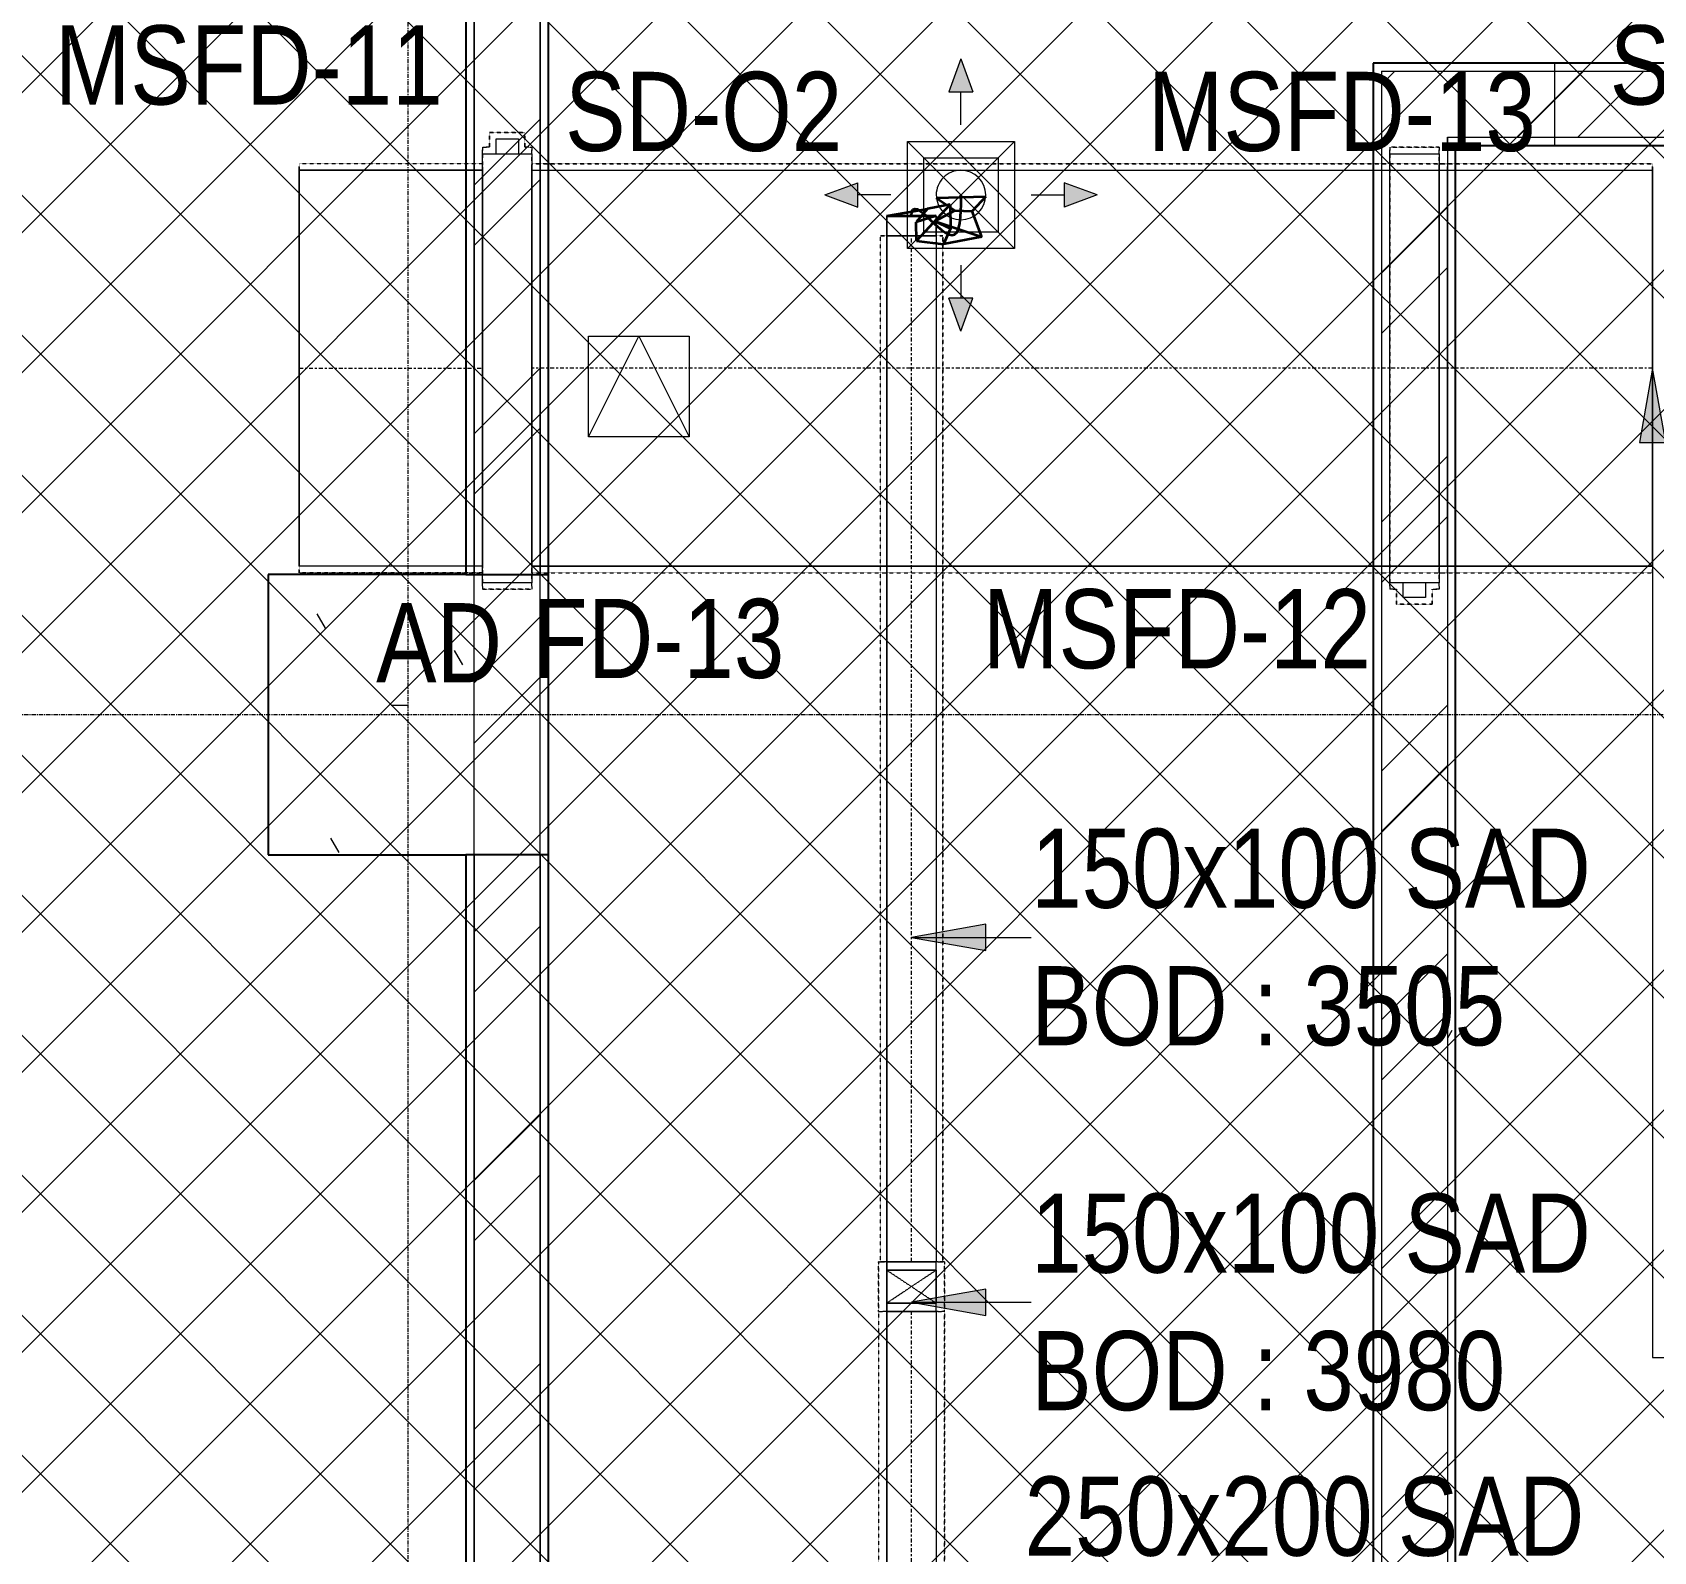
# Model space of a CAD drawing. Header units: inches. Extents: x -83664 to 20107, y -47222 to 19398.
# Drawn here: x -47112 to -42197, y -30301 to -25697 of the extents above; entities that cross this region are included whole.
import ezdxf

# ---------------------------------------------------------------- set-up
doc = ezdxf.new("R2010")
doc.units = ezdxf.units.IN
doc.header["$MEASUREMENT"] = 0
for name, pattern in [('Center', [29.999999, 12, -6, 6, -6]), ('Grid Line', [22.225, 12.7, -3.175, 3.175, -3.175]), ('Hidden 0_50', [1.0584, 0.5292, -0.5292]), ('Hidden 1_5', [2.2, 1.5, -0.7])]:
    doc.linetypes.add(name, pattern=pattern)
for name, color, linetype, lineweight, true_color in [('A-DETL', 7, 'Continuous', 18, 0x00a600), ('M-HVAC-DUCT', 7, 'Continuous', 9, 0xffe97f), ('M-HVAC-DUCT-PATT', 7, 'Continuous', 35, 0x007f00)]:
    doc.layers.add(name, color=color, linetype=linetype, lineweight=lineweight, true_color=true_color)
for name, color, linetype, lineweight in [('A-DETL-GENF', 7, 'Continuous', 9), ('A-WALL', 7, 'Continuous', 9), ('A-WALL-PATT', 7, 'Continuous', 25), ('G-ANNO-TEXT', 7, 'Continuous', 9), ('M-HVAC-CDFF', 7, 'Continuous', 9), ('M-HVAC-DUCT-ANNO', 7, 'Continuous', 9), ('M-HVAC-DUCT-CNTR', 7, 'Center', 9), ('M-HVAC-DUCT-IDEN', 7, 'Continuous', 18), ('S-GRID', 7, 'Continuous', 9)]:
    doc.layers.add(name, color=color, linetype=linetype, lineweight=lineweight)
doc.styles.add('Arial Narrow_21', font='ARIALN.TTF', dxfattribs={"height": 240})
pattern_1 = [(0, (0, 0), (1219.2, 304.8), [50.292, -864.108, 50.292, -864.108, -4876.8]), (0, (0, 0), (1219.2, 304.8), [-1828.8, 50.292, -1778.508, 50.292, -864.108, -2133.6]), (0, (0, 0), (1219.2, 304.8), [-4572, 50.292, -559.308, 50.292, -1473.708]), (120, (457.2, 152.4), (-873.56454, 903.4582), [50.292, -864.108, 50.292, -864.108, -4876.8]), (120, (457.2, 152.4), (-873.56454, 903.4582), [-1828.8, 50.292, -1778.508, 50.292, -864.108, -2133.6]), (120, (457.2, 152.4), (-873.56454, 903.4582), [-4572, 50.292, -559.308, 50.292, -1473.708]), (240, (609.6, 762), (-345.63546, -1208.2582), [50.292, -864.108, 50.292, -864.108, -4876.8]), (240, (609.6, 762), (-345.63546, -1208.2582), [-1828.8, 50.292, -1778.508, 50.292, -864.108, -2133.6]), (240, (609.6, 762), (-345.63546, -1208.2582), [-4572, 50.292, -559.308, 50.292, -1473.708])]
pattern_2 = [(45, (0, 0), (-377.1708, 377.1708), []), (45, (0, 571.5), (-377.1708, 377.1708), [])]

# ---------------------------------------------------------------- blocks, each defined once
blk = doc.blocks.new('GCE-AT-Supply Air Rectangular Diffuser - 225x225-V55-FIRST FLOOR AC CONDITIONING LAYOUT - PART A')
at = {"layer": 'A-DETL-GENF', "true_color": 0xff7f00}
for points in [[(36.4, 312.5), (0, 412.5), (-36.4, 312.5)], [(-312.5, 36.4), (-412.5, 0), (-312.5, -36.4)], [(412.5, 0), (312.5, 36.4), (312.5, -36.4), (338.5, -26.9)], [(36.4, -312.5), (-36.4, -312.5), (0, -412.5)]]:
    blk.add_hatch(color=30, dxfattribs=at).paths.add_polyline_path(points)
at = {"layer": 'A-DETL-GENF', "color": 30, "true_color": 0xff7f00}
for p, q in [((0, 412.5), (-36.4, 312.5)), ((0, 412.5), (36.4, 312.5)), ((-36.4, 312.5), (36.4, 312.5)), ((0, 212.5), (0, 312.5)), ((-162.5, -162.5), (162.5, 162.5)), ((-162.5, 162.5), (162.5, -162.5)), ((-162.5, -162.5), (-162.5, 162.5)), ((-162.5, 162.5), (162.5, 162.5)), ((162.5, 162.5), (162.5, -162.5)), ((-412.5, 0), (-312.5, 36.4)), ((-312.5, -36.4), (-312.5, 36.4)), ((212.5, 0), (312.5, 0)), ((312.5, 36.4), (312.5, -36.4)), ((412.5, 0), (312.5, 36.4)), ((-412.5, 0), (-312.5, -36.4)), ((-212.5, 0), (-312.5, 0)), ((412.5, 0), (312.5, -36.4)), ((162.5, -162.5), (-162.5, -162.5)), ((0, -212.5), (0, -312.5)), ((36.4, -312.5), (-36.4, -312.5)), ((0, -412.5), (-36.4, -312.5)), ((0, -412.5), (36.4, -312.5))]:
    blk.add_line(p, q, dxfattribs=at)
blk = doc.blocks.new('TEMW-ME-DMP-Motorised Fire Damper - MSFD-8296298-FIRST FLOOR AC CONDITIONING LAYOUT - PART A')
at = {"layer": 'M-HVAC-DUCT', "color": 6, "true_color": 0xff00ff}
for p, q in [((-33.75, 695), (-33.75, 650)), ((33.75, 695), (-33.75, 695)), ((33.75, 650), (33.75, 695)), ((75, 650), (-75, 650)), ((-75, 650), (-75, -650)), ((75, -650), (75, 650)), ((-75, -650), (75, -650))]:
    blk.add_line(p, q, dxfattribs=at)
blk = doc.blocks.new('M_Rectangular to Round Transition - Angle - 45 Degree-V145-FIRST FLOOR AC CONDITIONING LAYOUT - PART A')
at = {"layer": 'M-HVAC-DUCT', "color": 30, "true_color": 0xff7f00}
for p, q in [((0, 75), (60.4, 75)), ((60.4, 75), (0, 75)), ((0, 75), (0, -75)), ((0, -75), (0, 75)), ((60.4, 0), (60.4, 75)), ((60.4, 0), (60.4, 75)), ((60.4, -75), (60.4, 0)), ((60.4, -75), (60.4, 0)), ((0, -75), (60.4, -75)), ((60.4, -75), (0, -75))]:
    blk.add_line(p, q, dxfattribs=at)
blk = doc.blocks.new('M_Rectangular to Round Transition - Angle - 45 Degree-V58-FIRST FLOOR AC CONDITIONING LAYOUT - PART A')
at = {"layer": 'M-HVAC-DUCT', "color": 30, "true_color": 0xff7f00}
for p, q in [((143470.2, 62423.3), (143470.2, 62648.3)), ((143470.2, 62648.3), (143695.2, 62648.3)), ((143695.2, 62648.3), (143695.2, 62423.3)), ((143695.2, 62423.3), (143470.2, 62423.3))]:
    blk.add_line(p, q, dxfattribs=at)
for start, end in [(90, 180), (0, 90), (180, 270), (270, 0)]:
    blk.add_arc((143582.7, 62535.8), 75, start, end, dxfattribs=at)
blk = doc.blocks.new('M_Rectangular Elbow - Radius - 0_75 W-7691969-FIRST FLOOR AC CONDITIONING LAYOUT - PART A')
at = {"layer": 'M-HVAC-DUCT', "color": 30, "true_color": 0xff7f00}
for p, q in [((107588.7, 65284.9), (107438.7, 65284.9)), ((107438.7, 65284.9), (107588.7, 65284.9)), ((107438.7, 65284.9), (107438.7, 65259.9)), ((107438.7, 65284.9), (107438.7, 65159.9)), ((107588.7, 65259.9), (107588.7, 65284.9)), ((107588.7, 65284.9), (107588.7, 65159.9)), ((107438.7, 65159.9), (107438.7, 65259.9)), ((107438.7, 65259.9), (107588.7, 65259.9)), ((107588.7, 65259.9), (107588.7, 65159.9)), ((107438.7, 65159.9), (107588.7, 65159.9)), ((107588.7, 65159.9), (107438.7, 65159.9))]:
    blk.add_line(p, q, dxfattribs=at)
blk = doc.blocks.new('M_Rectangular Elbow - Radius - 0_75 W-V205-FIRST FLOOR AC CONDITIONING LAYOUT - PART A')
at = {"layer": 'M-HVAC-DUCT', "color": 30, "true_color": 0xff7f00}
for p, q in [((106934.8, 68949.2), (107084.8, 68949.2)), ((107084.8, 68949.2), (106934.8, 68949.2)), ((106934.8, 68949.2), (106934.8, 68924.2)), ((106934.8, 68824.2), (106934.8, 68949.2)), ((107084.8, 68924.2), (107084.8, 68949.2)), ((107084.8, 68824.2), (107084.8, 68949.2)), ((106934.8, 68924.2), (107084.8, 68924.2)), ((106934.8, 68924.2), (106934.8, 68824.2)), ((107084.8, 68924.2), (106934.8, 68924.2)), ((107084.8, 68824.2), (107084.8, 68924.2)), ((106934.8, 68824.2), (107084.8, 68824.2))]:
    blk.add_line(p, q, dxfattribs=at)
blk = doc.blocks.new('TEMW-SMBZ-HO-BM-HVAC-00002_rvt-1-FIRST FLOOR AC CONDITIONING LAYOUT - PART A')
at = {"layer": 'M-HVAC-DUCT', "color": 6, "linetype": 'Hidden 0_50', "true_color": 0xff00ff}
for p, q in [((105838.1, 72372.7), (105730.6, 72372.7)), ((105730.6, 72372.7), (105730.6, 72327.7)), ((105730.6, 72327.7), (105730.6, 72372.7)), ((105730.6, 72372.7), (105838.1, 72372.7)), ((105838.1, 72327.7), (105838.1, 72372.7)), ((105838.1, 72372.7), (105838.1, 72327.7)), ((105730.6, 72327.7), (105709.4, 72327.7)), ((105709.4, 72327.7), (105709.4, 70987.7)), ((105709.4, 70987.7), (105709.4, 72327.7)), ((105709.4, 72327.7), (105730.6, 72327.7)), ((105859.4, 72327.7), (105838.1, 72327.7)), ((105838.1, 72327.7), (105859.4, 72327.7)), ((105859.4, 70987.7), (105859.4, 72327.7)), ((105859.4, 72327.7), (105859.4, 70987.7)), ((108609.4, 72327.7), (108459.4, 72327.7)), ((108459.4, 72327.7), (108459.4, 70987.7)), ((108459.4, 70987.7), (108459.4, 72327.7)), ((108459.4, 72327.7), (108609.4, 72327.7)), ((108609.4, 70987.7), (108609.4, 72327.7)), ((108609.4, 72327.7), (108609.4, 70987.7)), ((105153.6, 71037.7), (105153.6, 72277.7)), ((105153.6, 72277.7), (105153.6, 71037.7)), ((105709.4, 72277.7), (105153.6, 72277.7)), ((105709.4, 72277.7), (105153.6, 72277.7)), ((105709.4, 71037.7), (105709.4, 72277.7)), ((105709.4, 72277.7), (105709.4, 71037.7)), ((105859.4, 72277.7), (105859.4, 71037.7)), ((105859.4, 71037.7), (105859.4, 72277.7)), ((109256.4, 72277.7), (105859.4, 72277.7)), ((105859.4, 72277.7), (109256.4, 72277.7)), ((108609.4, 72277.7), (108609.4, 71037.7)), ((108609.4, 71037.7), (108609.4, 72277.7)), ((108634.2, 72277.7), (108609.4, 72277.7)), ((108609.4, 72277.7), (108634.2, 72277.7)), ((108634.2, 72277.7), (108634.2, 71037.7)), ((108634.2, 71037.7), (108634.2, 72277.7)), ((109256.4, 72277.7), (109256.4, 71037.7)), ((109256.4, 71037.7), (109256.4, 72277.7)), ((105153.6, 71037.7), (105709.4, 71037.7)), ((105709.4, 71037.7), (105153.6, 71037.7)), ((105859.4, 71037.7), (109256.4, 71037.7)), ((105859.4, 71037.7), (109256.4, 71037.7)), ((108609.4, 71037.7), (108634.2, 71037.7)), ((108609.4, 71037.7), (108634.2, 71037.7)), ((105709.4, 70987.7), (105859.4, 70987.7)), ((105859.4, 70987.7), (105709.4, 70987.7)), ((108459.4, 70987.7), (108480.6, 70987.7)), ((108480.6, 70987.7), (108459.4, 70987.7)), ((108480.6, 70987.7), (108480.6, 70942.7)), ((108480.6, 70942.7), (108480.6, 70987.7)), ((108588.1, 70942.7), (108588.1, 70987.7)), ((108588.1, 70987.7), (108609.4, 70987.7)), ((108609.4, 70987.7), (108588.1, 70987.7)), ((108588.1, 70987.7), (108588.1, 70942.7)), ((108480.6, 70942.7), (108588.1, 70942.7)), ((108588.1, 70942.7), (108480.6, 70942.7))]:
    blk.add_line(p, q, dxfattribs=at)
at = {"layer": 'M-HVAC-DUCT', "color": 6, "true_color": 0xff00ff}
for p, q in [((105153.6, 72257.7), (105153.6, 71057.7)), ((105153.6, 71057.7), (105153.6, 72257.7)), ((105153.6, 72257.7), (105709.4, 72257.7)), ((105709.4, 72257.7), (105153.6, 72257.7)), ((105709.4, 72257.7), (105709.4, 71057.7)), ((105709.4, 71057.7), (105709.4, 72257.7)), ((105859.4, 71057.7), (105859.4, 72257.7)), ((105859.4, 72257.7), (105859.4, 71057.7)), ((105859.4, 72257.7), (109256.4, 72257.7)), ((105859.4, 72257.7), (109256.4, 72257.7)), ((108609.4, 71057.7), (108609.4, 72257.7)), ((108609.4, 72257.7), (108609.4, 71057.7)), ((108609.4, 72257.7), (108634.2, 72257.7)), ((108609.4, 72257.7), (108634.2, 72257.7)), ((108634.2, 71057.7), (108634.2, 72257.7)), ((108634.2, 72257.7), (108634.2, 71057.7)), ((109256.4, 71057.7), (109256.4, 72257.7)), ((109256.4, 72257.7), (109256.4, 71057.7)), ((105709.4, 71057.7), (105153.6, 71057.7)), ((105709.4, 71057.7), (105153.6, 71057.7)), ((109256.4, 71057.7), (105859.4, 71057.7)), ((105859.4, 71057.7), (109256.4, 71057.7)), ((108634.2, 71057.7), (108609.4, 71057.7)), ((108609.4, 71057.7), (108634.2, 71057.7))]:
    blk.add_line(p, q, dxfattribs=at)
at = {"layer": 'M-HVAC-DUCT', "color": 30, "linetype": 'Hidden 0_50', "true_color": 0xff7f00}
for p, q in [((107104.8, 72059.2), (106914.8, 72059.2)), ((106914.8, 72059.2), (107104.8, 72059.2)), ((106914.8, 72059.2), (106914.8, 68949.2)), ((106914.8, 72059.2), (106914.8, 68949.2)), ((107104.8, 68949.2), (107104.8, 72059.2)), ((107104.8, 72059.2), (107104.8, 68949.2)), ((107109.8, 68949.2), (106909.8, 68949.2)), ((106909.8, 68949.2), (106909.8, 68799.2)), ((106909.8, 68799.2), (106909.8, 68949.2)), ((106909.8, 68949.2), (107109.8, 68949.2)), ((107109.8, 68949.2), (106909.8, 68949.2)), ((106909.8, 68949.2), (106909.8, 68799.2)), ((106909.8, 68949.2), (106909.8, 68799.2)), ((107109.8, 68949.2), (106909.8, 68949.2)), ((106909.8, 68949.2), (106909.8, 68799.2)), ((106909.8, 68799.2), (106909.8, 68949.2)), ((106909.8, 68949.2), (107109.8, 68949.2)), ((107109.8, 68949.2), (106909.8, 68949.2)), ((107104.8, 68949.2), (106914.8, 68949.2)), ((106914.8, 68949.2), (107104.8, 68949.2)), ((107109.8, 68799.2), (107109.8, 68949.2)), ((107109.8, 68949.2), (107109.8, 68799.2)), ((107109.8, 68799.2), (107109.8, 68949.2)), ((107109.8, 68799.2), (107109.8, 68949.2)), ((107109.8, 68949.2), (107109.8, 68799.2)), ((107109.8, 68799.2), (107109.8, 68949.2)), ((107109.8, 68799.2), (106909.8, 68799.2)), ((106909.8, 68799.2), (107109.8, 68799.2)), ((106909.8, 68799.2), (106909.8, 67499.2)), ((106909.8, 68799.2), (106909.8, 67499.2)), ((106909.8, 68799.2), (107109.8, 68799.2)), ((107109.8, 68799.2), (106909.8, 68799.2)), ((106909.8, 68799.2), (107109.8, 68799.2)), ((107109.8, 68799.2), (106909.8, 68799.2)), ((107109.8, 68799.2), (106909.8, 68799.2)), ((107109.8, 67499.2), (107109.8, 68799.2)), ((107109.8, 68799.2), (107109.8, 67499.2))]:
    blk.add_line(p, q, dxfattribs=at)
at = {"layer": 'M-HVAC-DUCT', "color": 30, "true_color": 0xff7f00}
for p, q in [((106934.8, 72059.2), (107084.8, 72059.2)), ((107084.8, 72059.2), (106934.8, 72059.2)), ((106934.8, 68949.2), (106934.8, 72059.2)), ((106934.8, 72059.2), (106934.8, 68949.2)), ((107084.8, 72059.2), (107084.8, 68949.2)), ((107084.8, 72059.2), (107084.8, 68949.2)), ((106934.8, 68949.2), (107084.8, 68949.2)), ((107084.8, 68949.2), (106934.8, 68949.2)), ((106934.8, 68799.2), (107084.8, 68799.2)), ((107084.8, 68799.2), (106934.8, 68799.2)), ((106934.8, 67499.2), (106934.8, 68799.2)), ((106934.8, 68799.2), (106934.8, 67499.2)), ((107084.8, 68799.2), (107084.8, 67499.2)), ((107084.8, 68799.2), (107084.8, 67499.2))]:
    blk.add_line(p, q, dxfattribs=at)
at = {"layer": 'M-HVAC-DUCT-ANNO', "color": 30, "linetype": 'Hidden 1_5', "true_color": 0xff7f00}
for p, q in [((107084.8, 68924.2), (106934.8, 68924.2)), ((106934.8, 68924.2), (106934.8, 68824.2)), ((107084.8, 68924.2), (106934.8, 68824.2)), ((106934.8, 68924.2), (107084.8, 68824.2)), ((107084.8, 68824.2), (107084.8, 68924.2)), ((106934.8, 68824.2), (107084.8, 68824.2))]:
    blk.add_line(p, q, dxfattribs=at)
at = {"layer": 'M-HVAC-DUCT-CNTR', "color": 30, "true_color": 0xff7f00}
for p, q in [((107009.8, 68949.2), (107009.8, 72059.2)), ((107009.8, 67499.2), (107009.8, 68799.2))]:
    blk.add_line(p, q, dxfattribs=at)
at = {"layer": 'M-HVAC-DUCT-CNTR', "color": 6, "true_color": 0xff00ff}
for p, q in [((105153.6, 71657.7), (105709.4, 71657.7)), ((109256.4, 71657.7), (105859.4, 71657.7)), ((108634.2, 71657.7), (108609.4, 71657.7))]:
    blk.add_line(p, q, dxfattribs=at)
at = {"layer": 'M-HVAC-DUCT-CNTR', "color": 30, "linetype": 'Continuous', "lineweight": 35, "true_color": 0xff7f00}
blk.add_open_spline([(107009.8, 72119.5), (107009.8, 72200.9), (107172.2, 71928), (107159.8, 72182.8), (107159.8, 72182.8)], degree=3, knots=[0, 0, 0, 0, 0.800674, 1.234827, 1.234827, 1.234827, 1.234827], dxfattribs=at)
at = {"layer": 'M-HVAC-DUCT-PATT', "color": 30, "true_color": 0xff7f00}
for p, q in [((107127.3, 72153.7), (107025.1, 72043.8)), ((107127.3, 72153.7), (107025.1, 72043.8)), ((107127.3, 72153.7), (107057.9, 72140.9)), ((107085.1, 72173.9), (107235, 72178.6)), ((107085.1, 72173.9), (107141.1, 72136.3)), ((107127.3, 72153.7), (107128.3, 72081.7)), ((107235, 72178.6), (107193.5, 72134.2)), ((106934.8, 72119.5), (107057.9, 72140.9)), ((106934.8, 72119.5), (107084.8, 72119.5)), ((106934.8, 72119.5), (107084.8, 72119.5)), ((107057.9, 72140.9), (107024, 72100.9)), ((107084.8, 72119.5), (107024, 72100.9)), ((107025.1, 72043.8), (107024, 72100.9)), ((107081, 72103.6), (107141.1, 72136.3)), ((107081, 72103.6), (107223.4, 72056.3)), ((107081, 72103.6), (107223.4, 72056.3)), ((107081, 72103.6), (107128.3, 72081.7)), ((107141.1, 72136.3), (107193.5, 72134.2)), ((107223.4, 72056.3), (107193.5, 72134.2)), ((107025.1, 72043.8), (107106.8, 72033.9)), ((107128.3, 72081.7), (107106.8, 72033.9)), ((107223.4, 72056.3), (107106.8, 72033.9))]:
    blk.add_line(p, q, dxfattribs=at)
at = {"layer": 'M-HVAC-CDFF', "color": 6, "linetype": 'Hidden 0_50', "lineweight": 9, "true_color": 0xff00ff}
blk.add_blockref('GCE-AT-Supply Air Rectangular Diffuser - 225x225-V55-FIRST FLOOR AC CONDITIONING LAYOUT - PART A', (107159.8, 72182.8), dxfattribs=at)
at = {"layer": 'M-HVAC-DUCT', "color": 6, "linetype": 'Hidden 0_50', "lineweight": 9, "true_color": 0xff00ff, "extrusion": (0, 0, -1)}
blk.add_blockref('TEMW-ME-DMP-Motorised Fire Damper - MSFD-8296298-FIRST FLOOR AC CONDITIONING LAYOUT - PART A', (-105784.4, 71657.7), dxfattribs=at)
at = {"layer": 'M-HVAC-DUCT', "color": 6, "linetype": 'Hidden 0_50', "lineweight": 9, "true_color": 0xff00ff}
for name, p, rotation in [('M_Rectangular to Round Transition - Angle - 45 Degree-V58-FIRST FLOOR AC CONDITIONING LAYOUT - PART A', (250742.5, 134718.6), 180), ('M_Rectangular to Round Transition - Angle - 45 Degree-V145-FIRST FLOOR AC CONDITIONING LAYOUT - PART A', (107009.8, 72059.2), 90), ('M_Rectangular Elbow - Radius - 0_75 W-7691969-FIRST FLOOR AC CONDITIONING LAYOUT - PART A', (214523.5, 134084.1), 180)]:
    blk.add_blockref(name, p, dxfattribs=dict(at, rotation=rotation))
at = {"layer": 'M-HVAC-DUCT', "color": 6, "linetype": 'Hidden 0_50', "lineweight": 9, "true_color": 0xff00ff, "extrusion": (0, 0, -1), "rotation": 180}
blk.add_blockref('TEMW-ME-DMP-Motorised Fire Damper - MSFD-8296298-FIRST FLOOR AC CONDITIONING LAYOUT - PART A', (-108534.4, 71657.7), dxfattribs=at)
at = {"layer": 'M-HVAC-DUCT', "color": 6, "linetype": 'Hidden 0_50', "lineweight": 9, "true_color": 0xff00ff}
blk.add_blockref('M_Rectangular Elbow - Radius - 0_75 W-V205-FIRST FLOOR AC CONDITIONING LAYOUT - PART A', (0, 0), dxfattribs=at)
blk = doc.blocks.new('TEMW-SMBZ-HO-BM-HVAC-00002_rvt-2-FIRST FLOOR AC CONDITIONING LAYOUT - PART A')
at = {"layer": 'M-HVAC-DUCT', "color": 6, "linetype": 'Hidden 0_50', "true_color": 0xff00ff}
for p, q in [((105838.1, 72372.7), (105730.6, 72372.7)), ((105730.6, 72372.7), (105730.6, 72327.7)), ((105730.6, 72327.7), (105730.6, 72372.7)), ((105730.6, 72372.7), (105838.1, 72372.7)), ((105838.1, 72327.7), (105838.1, 72372.7)), ((105838.1, 72372.7), (105838.1, 72327.7)), ((105730.6, 72327.7), (105709.4, 72327.7)), ((105709.4, 72327.7), (105709.4, 70987.7)), ((105709.4, 70987.7), (105709.4, 72327.7)), ((105709.4, 72327.7), (105730.6, 72327.7)), ((105859.4, 72327.7), (105838.1, 72327.7)), ((105838.1, 72327.7), (105859.4, 72327.7)), ((105859.4, 70987.7), (105859.4, 72327.7)), ((105859.4, 72327.7), (105859.4, 70987.7)), ((108609.4, 72327.7), (108459.4, 72327.7)), ((108459.4, 72327.7), (108459.4, 70987.7)), ((108459.4, 70987.7), (108459.4, 72327.7)), ((108459.4, 72327.7), (108609.4, 72327.7)), ((108609.4, 70987.7), (108609.4, 72327.7)), ((108609.4, 72327.7), (108609.4, 70987.7)), ((105153.6, 71037.7), (105153.6, 72277.7)), ((105153.6, 72277.7), (105153.6, 71037.7)), ((105709.4, 72277.7), (105153.6, 72277.7)), ((105709.4, 72277.7), (105153.6, 72277.7)), ((105709.4, 71037.7), (105709.4, 72277.7)), ((105709.4, 72277.7), (105709.4, 71037.7)), ((105859.4, 72277.7), (105859.4, 71037.7)), ((105859.4, 71037.7), (105859.4, 72277.7)), ((109256.4, 72277.7), (105859.4, 72277.7)), ((105859.4, 72277.7), (109256.4, 72277.7)), ((108609.4, 72277.7), (108609.4, 71037.7)), ((108609.4, 71037.7), (108609.4, 72277.7)), ((108634.2, 72277.7), (108609.4, 72277.7)), ((108609.4, 72277.7), (108634.2, 72277.7)), ((108634.2, 72277.7), (108634.2, 71037.7)), ((108634.2, 71037.7), (108634.2, 72277.7)), ((109256.4, 72277.7), (109256.4, 71037.7)), ((109256.4, 71037.7), (109256.4, 72277.7)), ((105153.6, 71037.7), (105709.4, 71037.7)), ((105709.4, 71037.7), (105153.6, 71037.7)), ((105859.4, 71037.7), (109256.4, 71037.7)), ((105859.4, 71037.7), (109256.4, 71037.7)), ((108609.4, 71037.7), (108634.2, 71037.7)), ((108609.4, 71037.7), (108634.2, 71037.7)), ((105709.4, 70987.7), (105859.4, 70987.7)), ((105859.4, 70987.7), (105709.4, 70987.7)), ((108459.4, 70987.7), (108480.6, 70987.7)), ((108480.6, 70987.7), (108459.4, 70987.7)), ((108480.6, 70987.7), (108480.6, 70942.7)), ((108480.6, 70942.7), (108480.6, 70987.7)), ((108588.1, 70942.7), (108588.1, 70987.7)), ((108588.1, 70987.7), (108609.4, 70987.7)), ((108609.4, 70987.7), (108588.1, 70987.7)), ((108588.1, 70987.7), (108588.1, 70942.7)), ((108480.6, 70942.7), (108588.1, 70942.7)), ((108588.1, 70942.7), (108480.6, 70942.7))]:
    blk.add_line(p, q, dxfattribs=at)
at = {"layer": 'M-HVAC-DUCT', "color": 6, "true_color": 0xff00ff}
for p, q in [((105153.6, 72257.7), (105153.6, 71057.7)), ((105153.6, 71057.7), (105153.6, 72257.7)), ((105153.6, 72257.7), (105709.4, 72257.7)), ((105709.4, 72257.7), (105153.6, 72257.7)), ((105709.4, 72257.7), (105709.4, 71057.7)), ((105709.4, 71057.7), (105709.4, 72257.7)), ((105859.4, 71057.7), (105859.4, 72257.7)), ((105859.4, 72257.7), (105859.4, 71057.7)), ((105859.4, 72257.7), (109256.4, 72257.7)), ((105859.4, 72257.7), (109256.4, 72257.7)), ((108609.4, 71057.7), (108609.4, 72257.7)), ((108609.4, 72257.7), (108609.4, 71057.7)), ((108609.4, 72257.7), (108634.2, 72257.7)), ((108609.4, 72257.7), (108634.2, 72257.7)), ((108634.2, 71057.7), (108634.2, 72257.7)), ((108634.2, 72257.7), (108634.2, 71057.7)), ((109256.4, 71057.7), (109256.4, 72257.7)), ((109256.4, 72257.7), (109256.4, 71057.7)), ((105709.4, 71057.7), (105153.6, 71057.7)), ((105709.4, 71057.7), (105153.6, 71057.7)), ((109256.4, 71057.7), (105859.4, 71057.7)), ((105859.4, 71057.7), (109256.4, 71057.7)), ((108634.2, 71057.7), (108609.4, 71057.7)), ((108609.4, 71057.7), (108634.2, 71057.7))]:
    blk.add_line(p, q, dxfattribs=at)
at = {"layer": 'M-HVAC-DUCT', "color": 30, "linetype": 'Hidden 0_50', "true_color": 0xff7f00}
for p, q in [((107104.8, 72059.2), (106914.8, 72059.2)), ((106914.8, 72059.2), (107104.8, 72059.2)), ((106914.8, 72059.2), (106914.8, 68949.2)), ((106914.8, 72059.2), (106914.8, 68949.2)), ((107104.8, 68949.2), (107104.8, 72059.2)), ((107104.8, 72059.2), (107104.8, 68949.2)), ((107109.8, 68949.2), (106909.8, 68949.2)), ((106909.8, 68949.2), (106909.8, 68799.2)), ((106909.8, 68799.2), (106909.8, 68949.2)), ((106909.8, 68949.2), (107109.8, 68949.2)), ((107109.8, 68949.2), (106909.8, 68949.2)), ((106909.8, 68949.2), (106909.8, 68799.2)), ((106909.8, 68949.2), (106909.8, 68799.2)), ((107109.8, 68949.2), (106909.8, 68949.2)), ((106909.8, 68949.2), (106909.8, 68799.2)), ((106909.8, 68799.2), (106909.8, 68949.2)), ((106909.8, 68949.2), (107109.8, 68949.2)), ((107109.8, 68949.2), (106909.8, 68949.2)), ((107104.8, 68949.2), (106914.8, 68949.2)), ((106914.8, 68949.2), (107104.8, 68949.2)), ((107109.8, 68799.2), (107109.8, 68949.2)), ((107109.8, 68949.2), (107109.8, 68799.2)), ((107109.8, 68799.2), (107109.8, 68949.2)), ((107109.8, 68799.2), (107109.8, 68949.2)), ((107109.8, 68949.2), (107109.8, 68799.2)), ((107109.8, 68799.2), (107109.8, 68949.2)), ((107109.8, 68799.2), (106909.8, 68799.2)), ((106909.8, 68799.2), (107109.8, 68799.2)), ((106909.8, 68799.2), (106909.8, 67499.2)), ((106909.8, 68799.2), (106909.8, 67499.2)), ((106909.8, 68799.2), (107109.8, 68799.2)), ((107109.8, 68799.2), (106909.8, 68799.2)), ((106909.8, 68799.2), (107109.8, 68799.2)), ((107109.8, 68799.2), (106909.8, 68799.2)), ((107109.8, 68799.2), (106909.8, 68799.2)), ((107109.8, 67499.2), (107109.8, 68799.2)), ((107109.8, 68799.2), (107109.8, 67499.2))]:
    blk.add_line(p, q, dxfattribs=at)
at = {"layer": 'M-HVAC-DUCT', "color": 30, "true_color": 0xff7f00}
for p, q in [((106934.8, 72059.2), (107084.8, 72059.2)), ((107084.8, 72059.2), (106934.8, 72059.2)), ((106934.8, 68949.2), (106934.8, 72059.2)), ((106934.8, 72059.2), (106934.8, 68949.2)), ((107084.8, 72059.2), (107084.8, 68949.2)), ((107084.8, 72059.2), (107084.8, 68949.2)), ((106934.8, 68949.2), (107084.8, 68949.2)), ((107084.8, 68949.2), (106934.8, 68949.2)), ((106934.8, 68799.2), (107084.8, 68799.2)), ((107084.8, 68799.2), (106934.8, 68799.2)), ((106934.8, 67499.2), (106934.8, 68799.2)), ((106934.8, 68799.2), (106934.8, 67499.2)), ((107084.8, 68799.2), (107084.8, 67499.2)), ((107084.8, 68799.2), (107084.8, 67499.2))]:
    blk.add_line(p, q, dxfattribs=at)
at = {"layer": 'M-HVAC-DUCT-ANNO', "color": 30, "linetype": 'Hidden 1_5', "true_color": 0xff7f00}
for p, q in [((107084.8, 68924.2), (106934.8, 68924.2)), ((106934.8, 68924.2), (106934.8, 68824.2)), ((107084.8, 68924.2), (106934.8, 68824.2)), ((106934.8, 68924.2), (107084.8, 68824.2)), ((107084.8, 68824.2), (107084.8, 68924.2)), ((106934.8, 68824.2), (107084.8, 68824.2))]:
    blk.add_line(p, q, dxfattribs=at)
at = {"layer": 'M-HVAC-DUCT-CNTR', "color": 30, "true_color": 0xff7f00}
for p, q in [((107009.8, 68949.2), (107009.8, 72059.2)), ((107009.8, 67499.2), (107009.8, 68799.2))]:
    blk.add_line(p, q, dxfattribs=at)
at = {"layer": 'M-HVAC-DUCT-CNTR', "color": 6, "true_color": 0xff00ff}
for p, q in [((105153.6, 71657.7), (105709.4, 71657.7)), ((109256.4, 71657.7), (105859.4, 71657.7)), ((108634.2, 71657.7), (108609.4, 71657.7))]:
    blk.add_line(p, q, dxfattribs=at)
at = {"layer": 'M-HVAC-DUCT-CNTR', "color": 30, "linetype": 'Continuous', "lineweight": 35, "true_color": 0xff7f00}
blk.add_open_spline([(107009.8, 72119.5), (107009.8, 72200.9), (107172.2, 71928), (107159.8, 72182.8), (107159.8, 72182.8)], degree=3, knots=[0, 0, 0, 0, 0.800674, 1.234827, 1.234827, 1.234827, 1.234827], dxfattribs=at)
at = {"layer": 'M-HVAC-DUCT-PATT', "color": 30, "true_color": 0xff7f00}
for p, q in [((107127.3, 72153.7), (107025.1, 72043.8)), ((107127.3, 72153.7), (107025.1, 72043.8)), ((107127.3, 72153.7), (107057.9, 72140.9)), ((107085.1, 72173.9), (107235, 72178.6)), ((107085.1, 72173.9), (107141.1, 72136.3)), ((107127.3, 72153.7), (107128.3, 72081.7)), ((107235, 72178.6), (107193.5, 72134.2)), ((106934.8, 72119.5), (107057.9, 72140.9)), ((106934.8, 72119.5), (107084.8, 72119.5)), ((106934.8, 72119.5), (107084.8, 72119.5)), ((107057.9, 72140.9), (107024, 72100.9)), ((107084.8, 72119.5), (107024, 72100.9)), ((107025.1, 72043.8), (107024, 72100.9)), ((107081, 72103.6), (107141.1, 72136.3)), ((107081, 72103.6), (107223.4, 72056.3)), ((107081, 72103.6), (107223.4, 72056.3)), ((107081, 72103.6), (107128.3, 72081.7)), ((107141.1, 72136.3), (107193.5, 72134.2)), ((107223.4, 72056.3), (107193.5, 72134.2)), ((107025.1, 72043.8), (107106.8, 72033.9)), ((107128.3, 72081.7), (107106.8, 72033.9)), ((107223.4, 72056.3), (107106.8, 72033.9))]:
    blk.add_line(p, q, dxfattribs=at)
at = {"layer": 'M-HVAC-CDFF', "color": 6, "linetype": 'Hidden 0_50', "lineweight": 9, "true_color": 0xff00ff}
blk.add_blockref('GCE-AT-Supply Air Rectangular Diffuser - 225x225-V55-FIRST FLOOR AC CONDITIONING LAYOUT - PART A', (107159.8, 72182.8), dxfattribs=at)
at = {"layer": 'M-HVAC-DUCT', "color": 6, "linetype": 'Hidden 0_50', "lineweight": 9, "true_color": 0xff00ff, "extrusion": (0, 0, -1)}
blk.add_blockref('TEMW-ME-DMP-Motorised Fire Damper - MSFD-8296298-FIRST FLOOR AC CONDITIONING LAYOUT - PART A', (-105784.4, 71657.7), dxfattribs=at)
at = {"layer": 'M-HVAC-DUCT', "color": 6, "linetype": 'Hidden 0_50', "lineweight": 9, "true_color": 0xff00ff}
for name, p, rotation in [('M_Rectangular to Round Transition - Angle - 45 Degree-V58-FIRST FLOOR AC CONDITIONING LAYOUT - PART A', (250742.5, 134718.6), 180), ('M_Rectangular to Round Transition - Angle - 45 Degree-V145-FIRST FLOOR AC CONDITIONING LAYOUT - PART A', (107009.8, 72059.2), 90), ('M_Rectangular Elbow - Radius - 0_75 W-7691969-FIRST FLOOR AC CONDITIONING LAYOUT - PART A', (214523.5, 134084.1), 180)]:
    blk.add_blockref(name, p, dxfattribs=dict(at, rotation=rotation))
at = {"layer": 'M-HVAC-DUCT', "color": 6, "linetype": 'Hidden 0_50', "lineweight": 9, "true_color": 0xff00ff, "extrusion": (0, 0, -1), "rotation": 180}
blk.add_blockref('TEMW-ME-DMP-Motorised Fire Damper - MSFD-8296298-FIRST FLOOR AC CONDITIONING LAYOUT - PART A', (-108534.4, 71657.7), dxfattribs=at)
at = {"layer": 'M-HVAC-DUCT', "color": 6, "linetype": 'Hidden 0_50', "lineweight": 9, "true_color": 0xff00ff}
blk.add_blockref('M_Rectangular Elbow - Radius - 0_75 W-V205-FIRST FLOOR AC CONDITIONING LAYOUT - PART A', (0, 0), dxfattribs=at)
blk = doc.blocks.new('SMBZ_Hospital Arch Model_2026_01_29_rvt-1-FIRST FLOOR AC CONDITIONING LAYOUT - PART A')
at = {"layer": 'A-WALL-PATT', "lineweight": 9, "true_color": 0xbbbbbb}
h = blk.add_hatch(dxfattribs=at)
h.set_pattern_fill('FP_12', color=9, style=0, pattern_type=2)
h.set_pattern_definition(pattern_2)
h.paths.add_polyline_path([(105709.4, 57932.7), (105709.4, 59448.1), (105859.4, 59448.1), (105859.4, 57932.7), (105884.4, 57932.7), (105884.4, 83707.7), (105684.4, 83707.7), (105684.4, 57932.7)])
h.paths.add_polyline_path([(105847.3, 62670.6), (105709.4, 62670.6), (105709.4, 64220.6), (105859.4, 64220.6), (105859.4, 62670.6)])
h.paths.add_polyline_path([(105859.4, 65380.5), (105709.4, 65380.5), (105709.4, 65654.5), (105859.4, 65654.5)])
h.paths.add_polyline_path([(105859.4, 66975.6), (105709.4, 66975.6), (105709.4, 67249.6), (105859.4, 67249.6)])
h.paths.add_polyline_path([(105859.4, 76550.8), (105709.4, 76550.8), (105709.4, 78200.8), (105859.4, 78200.8)])
h.paths.add_polyline_path([(105859.4, 80347.3), (105709.4, 80347.3), (105709.4, 81171.3), (105859.4, 81171.3)])
h = blk.add_hatch(dxfattribs=at)
h.set_pattern_fill('FP_13', color=9, style=0, pattern_type=2)
h.set_pattern_definition(pattern_1)
h.paths.add_polyline_path([(105884.4, 57932.7), (105909.4, 57932.7), (105909.4, 83732.7), (105884.4, 83732.7), (105884.4, 58109.2)])
h = blk.add_hatch(dxfattribs=at)
h.set_pattern_fill('FP_13', color=9, style=0, pattern_type=2)
h.set_pattern_definition(pattern_1)
h.paths.add_polyline_path([(105684.4, 57932.7), (105684.4, 83482.7), (105659.4, 83482.7), (105659.4, 57932.7)])
h = blk.add_hatch(dxfattribs=at)
h.set_pattern_fill('FP_13', color=9, style=0, pattern_type=2)
h.set_pattern_definition(pattern_1)
h.paths.add_polyline_path([(105684.4, 71032.7), (105684.4, 79182.7), (105659.4, 79182.7), (105659.4, 71032.7)])
h = blk.add_hatch(dxfattribs=at)
h.set_pattern_fill('FP_12', color=9, style=0, pattern_type=2)
h.set_pattern_definition(pattern_2)
h.paths.add_polyline_path([(105684.4, 71032.7), (105884.4, 71032.7), (105884.4, 79182.7), (105684.4, 79182.7), (105684.4, 75119.3)])
h.paths.add_polyline_path([(105859.4, 76550.8), (105709.4, 76550.8), (105709.4, 78200.8), (105859.4, 78200.8)])
h = blk.add_hatch(dxfattribs=at)
h.set_pattern_fill('FP_13', color=9, style=0, pattern_type=2)
h.set_pattern_definition(pattern_1)
h.paths.add_polyline_path([(105909.4, 71032.7), (105909.4, 79182.7), (105884.4, 79182.7), (105884.4, 71032.7)])
h = blk.add_hatch(dxfattribs=at)
h.set_pattern_fill('FP_13', color=9, style=0, pattern_type=2)
h.set_pattern_definition(pattern_1)
h.paths.add_polyline_path([(108434.4, 57907.7), (108434.4, 72582.7), (108409.4, 72582.7), (108409.4, 57907.7)])
h = blk.add_hatch(dxfattribs=at)
h.set_pattern_fill('FP_13', color=9, style=0, pattern_type=2)
h.set_pattern_definition(pattern_1)
h.paths.add_polyline_path([(113834.4, 72557.7), (114059.4, 72557.7), (114059.4, 72582.7), (108434.4, 72582.7), (108434.4, 72557.7), (110762.9, 72557.7)])
h = blk.add_hatch(dxfattribs=at)
h.set_pattern_fill('FP_12', color=9, style=0, pattern_type=2)
h.set_pattern_definition(pattern_2)
h.paths.add_polyline_path([(108634.4, 57907.7), (108634.4, 72557.7), (108434.4, 72557.7), (108434.4, 57907.7)])
h = blk.add_hatch(dxfattribs=at)
h.set_pattern_fill('FP_12', color=9, style=0, pattern_type=2)
h.set_pattern_definition(pattern_2)
h.paths.add_polyline_path([(108659.4, 72357.7), (113859.4, 72357.7), (113859.4, 72557.7), (108634.4, 72557.7), (108634.4, 72357.7)])
h = blk.add_hatch(dxfattribs=at)
h.set_pattern_fill('FP_13', color=9, style=0, pattern_type=2)
h.set_pattern_definition(pattern_1)
h.paths.add_polyline_path([(113834.4, 72332.7), (113834.4, 72357.7), (108634.4, 72357.7), (108634.4, 72332.7), (110762.9, 72332.7)])
h = blk.add_hatch(dxfattribs=at)
h.set_pattern_fill('FP_13', color=9, style=0, pattern_type=2)
h.set_pattern_definition(pattern_1)
h.paths.add_polyline_path([(108634.4, 57707.7), (108659.4, 57707.7), (108659.4, 65132.7), (108634.4, 65132.7), (108634.4, 57794.2)])
h.paths.add_polyline_path([(108659.4, 65357.7), (108659.4, 72332.7), (108634.4, 72332.7), (108634.4, 65357.7)])
h = blk.add_hatch(dxfattribs=at)
h.set_pattern_fill('FP_13', color=9, style=0, pattern_type=2)
h.set_pattern_definition(pattern_1)
h.paths.add_polyline_path([(105659.4, 70182.7), (105659.4, 71032.7), (105059.4, 71032.7), (105059.4, 70182.7)])
h = blk.add_hatch(dxfattribs=at)
h.set_pattern_fill('FP_13', color=9, style=0, pattern_type=2)
h.set_pattern_definition(pattern_1)
h.paths.add_polyline_path([(105684.4, 62032.7), (105684.4, 70182.7), (105659.4, 70182.7), (105659.4, 62032.7)])
h = blk.add_hatch(dxfattribs=at)
h.set_pattern_fill('FP_12', color=9, style=0, pattern_type=2)
h.set_pattern_definition(pattern_2)
h.paths.add_polyline_path([(105684.4, 62032.7), (105884.4, 62032.7), (105884.4, 70182.7), (105684.4, 70182.7), (105684.4, 62670.6)])
h.paths.add_polyline_path([(105709.4, 62670.6), (105709.4, 64220.6), (105859.4, 64220.6), (105859.4, 62670.6)])
h.paths.add_polyline_path([(105709.4, 65380.5), (105709.4, 65654.5), (105859.4, 65654.5), (105859.4, 65380.5)])
h.paths.add_polyline_path([(105709.4, 66975.6), (105709.4, 67249.6), (105859.4, 67249.6), (105859.4, 66975.6)])
h = blk.add_hatch(dxfattribs=at)
h.set_pattern_fill('FP_13', color=9, style=0, pattern_type=2)
h.set_pattern_definition(pattern_1)
h.paths.add_polyline_path([(105909.4, 62032.7), (105909.4, 70182.7), (105884.4, 70182.7), (105884.4, 62032.7)])
at = {"layer": 'A-WALL', "color": 9, "true_color": 0xbbbbbb}
for p, q in [((105884.4, 61182.7), (105884.4, 83707.7)), ((105909.4, 61182.7), (105909.4, 83732.7)), ((105684.4, 61182.7), (105684.4, 83482.7)), ((105659.4, 79182.7), (105659.4, 71032.7)), ((105659.4, 79182.7), (105659.4, 71032.7)), ((105684.4, 79182.7), (105684.4, 71032.7)), ((105884.4, 79182.7), (105884.4, 71032.7)), ((105909.4, 71032.7), (105909.4, 79182.7)), ((108409.4, 72582.7), (108659.4, 72582.7)), ((108409.4, 72582.7), (108409.4, 61182.7)), ((108434.4, 72557.7), (108434.4, 61182.7)), ((108434.4, 72557.7), (108634.4, 72557.7)), ((108634.4, 72557.7), (108659.4, 72557.7)), ((108959.4, 72582.7), (108659.4, 72582.7)), ((108659.4, 72557.7), (113834.4, 72557.7)), ((110109.4, 72582.7), (108959.4, 72582.7)), ((108959.4, 72582.7), (108959.4, 72332.7)), ((108959.4, 72582.7), (108959.4, 72332.7)), ((108634.4, 72357.7), (108634.4, 72332.7)), ((108634.4, 72332.7), (108634.4, 72357.7)), ((108634.4, 72357.7), (108659.4, 72357.7)), ((108659.4, 72357.7), (113834.4, 72357.7)), ((108634.4, 72332.7), (108634.4, 65357.7)), ((108634.4, 72332.7), (108659.4, 72332.7)), ((108659.4, 65382.7), (108659.4, 72332.7)), ((108659.4, 72332.7), (108959.4, 72332.7)), ((108959.4, 72332.7), (110109.4, 72332.7)), ((105059.4, 70182.7), (105059.4, 71032.7)), ((105059.4, 71032.7), (105659.4, 71032.7)), ((105909.4, 71032.7), (105659.4, 71032.7)), ((105659.4, 70182.7), (105059.4, 70182.7)), ((105659.4, 70182.7), (105909.4, 70182.7)), ((105659.4, 70182.7), (105659.4, 62032.7)), ((105659.4, 70182.7), (105659.4, 62032.7)), ((105684.4, 70182.7), (105684.4, 62032.7)), ((105884.4, 70182.7), (105884.4, 62032.7)), ((105909.4, 62032.7), (105909.4, 70182.7))]:
    blk.add_line(p, q, dxfattribs=at)
at = {"layer": 'A-WALL', "color": 9, "lineweight": 25, "true_color": 0xbbbbbb}
for p, q in [((105909.4, 61182.7), (105909.4, 83732.7)), ((105659.4, 79182.7), (105659.4, 71032.7)), ((105659.4, 79182.7), (105659.4, 71032.7)), ((105909.4, 71032.7), (105909.4, 79182.7)), ((108434.4, 72582.7), (108409.4, 72582.7)), ((108409.4, 72582.7), (108409.4, 61182.7)), ((108659.4, 72582.7), (108434.4, 72582.7)), ((113834.4, 72582.7), (108659.4, 72582.7)), ((108659.4, 65382.7), (108659.4, 72332.7)), ((108659.4, 72332.7), (113834.4, 72332.7)), ((105659.4, 71032.7), (105059.4, 71032.7)), ((105059.4, 71032.7), (105059.4, 70182.7)), ((105659.4, 71032.7), (105909.4, 71032.7)), ((105059.4, 70182.7), (105659.4, 70182.7)), ((105909.4, 70182.7), (105659.4, 70182.7)), ((105659.4, 70182.7), (105659.4, 62032.7)), ((105659.4, 70182.7), (105659.4, 62032.7)), ((105909.4, 62032.7), (105909.4, 70182.7))]:
    blk.add_line(p, q, dxfattribs=at)

msp = doc.modelspace()

# ---------------------------------------------------------------- hatches: boundary and pattern name
at = {"layer": 'A-DETL-GENF', "true_color": 0xff0000}
h = msp.add_hatch(dxfattribs=at)
h.set_pattern_fill('FP_59', color=1, style=0, pattern_type=2)
h.set_pattern_definition([(45, (-151456.65, -98372.2), (-212.13203, 212.13203), []), (135, (-151456.65, -98372.2), (-212.13203, -212.13203), [])])
h.paths.add_polyline_path([(-62993, -37189.5), (-27297.3, -37189.5), (-27297.3, -98.4), (-62993, -98.4), (-62993, -33333)])
at = {"layer": 'M-HVAC-DUCT-IDEN', "lineweight": 9}
for points in [[(-42200.3, -26714.5), (-42240, -26939.5), (-42160.6, -26939.5)], [(-44446.8, -28439.5), (-44221.8, -28479.2), (-44221.8, -28399.8)], [(-44446.8, -29545.5), (-44221.8, -29585.1), (-44221.8, -29505.8)]]:
    msp.add_hatch(color=256, dxfattribs=at).paths.add_polyline_path(points)

# ---------------------------------------------------------------- linework, layer by layer
at = {"layer": 'A-DETL', "color": 7, "lineweight": 9}
for p, q in [((-45426, -26617.3), (-45120.6, -26617.3)), ((-45426, -26922.7), (-45426, -26617.3)), ((-45426, -26922.7), (-45273.3, -26617.3)), ((-45273.3, -26617.3), (-45120.6, -26922.7)), ((-45120.6, -26617.3), (-45120.6, -26922.7)), ((-45120.6, -26922.7), (-45426, -26922.7))]:
    msp.add_line(p, q, dxfattribs=at)
at = {"layer": 'M-HVAC-DUCT-IDEN', "lineweight": 9}
for p, q in [((-42200.3, -26714.5), (-42240, -26939.5)), ((-42160.6, -26939.5), (-42200.3, -26714.5)), ((-42200.3, -26714.5), (-42200.3, -29712.3)), ((-42240, -26939.5), (-42160.6, -26939.5)), ((-44221.8, -28399.8), (-44446.8, -28439.5)), ((-44221.8, -28479.2), (-44221.8, -28399.8)), ((-44446.8, -28439.5), (-44221.8, -28479.2)), ((-44446.8, -28439.5), (-44083.9, -28439.5)), ((-44221.8, -29505.8), (-44446.8, -29545.5)), ((-44221.8, -29585.1), (-44221.8, -29505.8)), ((-44446.8, -29545.5), (-44221.8, -29585.1)), ((-44446.8, -29545.5), (-44083.9, -29545.5)), ((-42200.3, -29712.3), (-41128.3, -29712.3))]:
    msp.add_line(p, q, dxfattribs=at)
at = {"layer": 'S-GRID', "color": 254, "linetype": 'Grid Line', "true_color": 0xdcdcdc}
for p, q in [((-45972.3, -44103.7), (-45972.3, 15149.1)), ((20106.7, -27764.5), (-81517, -27764.5))]:
    msp.add_line(p, q, dxfattribs=at)

# ---------------------------------------------------------------- block references
at = {"lineweight": 5}
for name in ['SMBZ_Hospital Arch Model_2026_01_29_rvt-1-FIRST FLOOR AC CONDITIONING LAYOUT - PART A', 'TEMW-SMBZ-HO-BM-HVAC-00002_rvt-1-FIRST FLOOR AC CONDITIONING LAYOUT - PART A', 'TEMW-SMBZ-HO-BM-HVAC-00002_rvt-2-FIRST FLOOR AC CONDITIONING LAYOUT - PART A']:
    msp.add_blockref(name, (-151456.7, -98372.2), dxfattribs=at)

# ---------------------------------------------------------------- texts
at = {"layer": 'G-ANNO-TEXT', "char_height": 240, "attachment_point": 1, "style": 'Arial Narrow_21'}
for s, insert, width in [('MSFD-11', (-47043.9, -25675.2), 1491.139), ('SG-00', (-42330.1, -25675.2), 998.101), ('SD-O2', (-45496.8, -25816.1), 1058.227), ('MSFD-13', (-43730.2, -25816.1), 1491.139), ('FD-13', (-45596.1, -27413.5), 974.05), ('MSFD-12', (-44230, -27384), 1491.139), ('AD', (-46069.8, -27426.5), 481.012)]:
    msp.add_mtext(s, dxfattribs=dict(at, insert=insert, width=width))
at = {"layer": 'M-HVAC-DUCT-IDEN', "lineweight": 9, "char_height": 240, "attachment_point": 1, "style": 'Arial Narrow_21'}
for s, insert, width in [('150x100 SAD', (-44083.9, -28109.9), 2128.48), ('BOD : 3505', (-44083.9, -28526.7), 1803.797), ('150x100 SAD', (-44083.9, -29215.9), 2128.48), ('BOD : 3980', (-44083.9, -29632.6), 1803.797), ('250x200 SAD', (-44103.9, -30073.6), 2128.48)]:
    msp.add_mtext(s, dxfattribs=dict(at, insert=insert, width=width))

doc.saveas('drawing.dxf')
